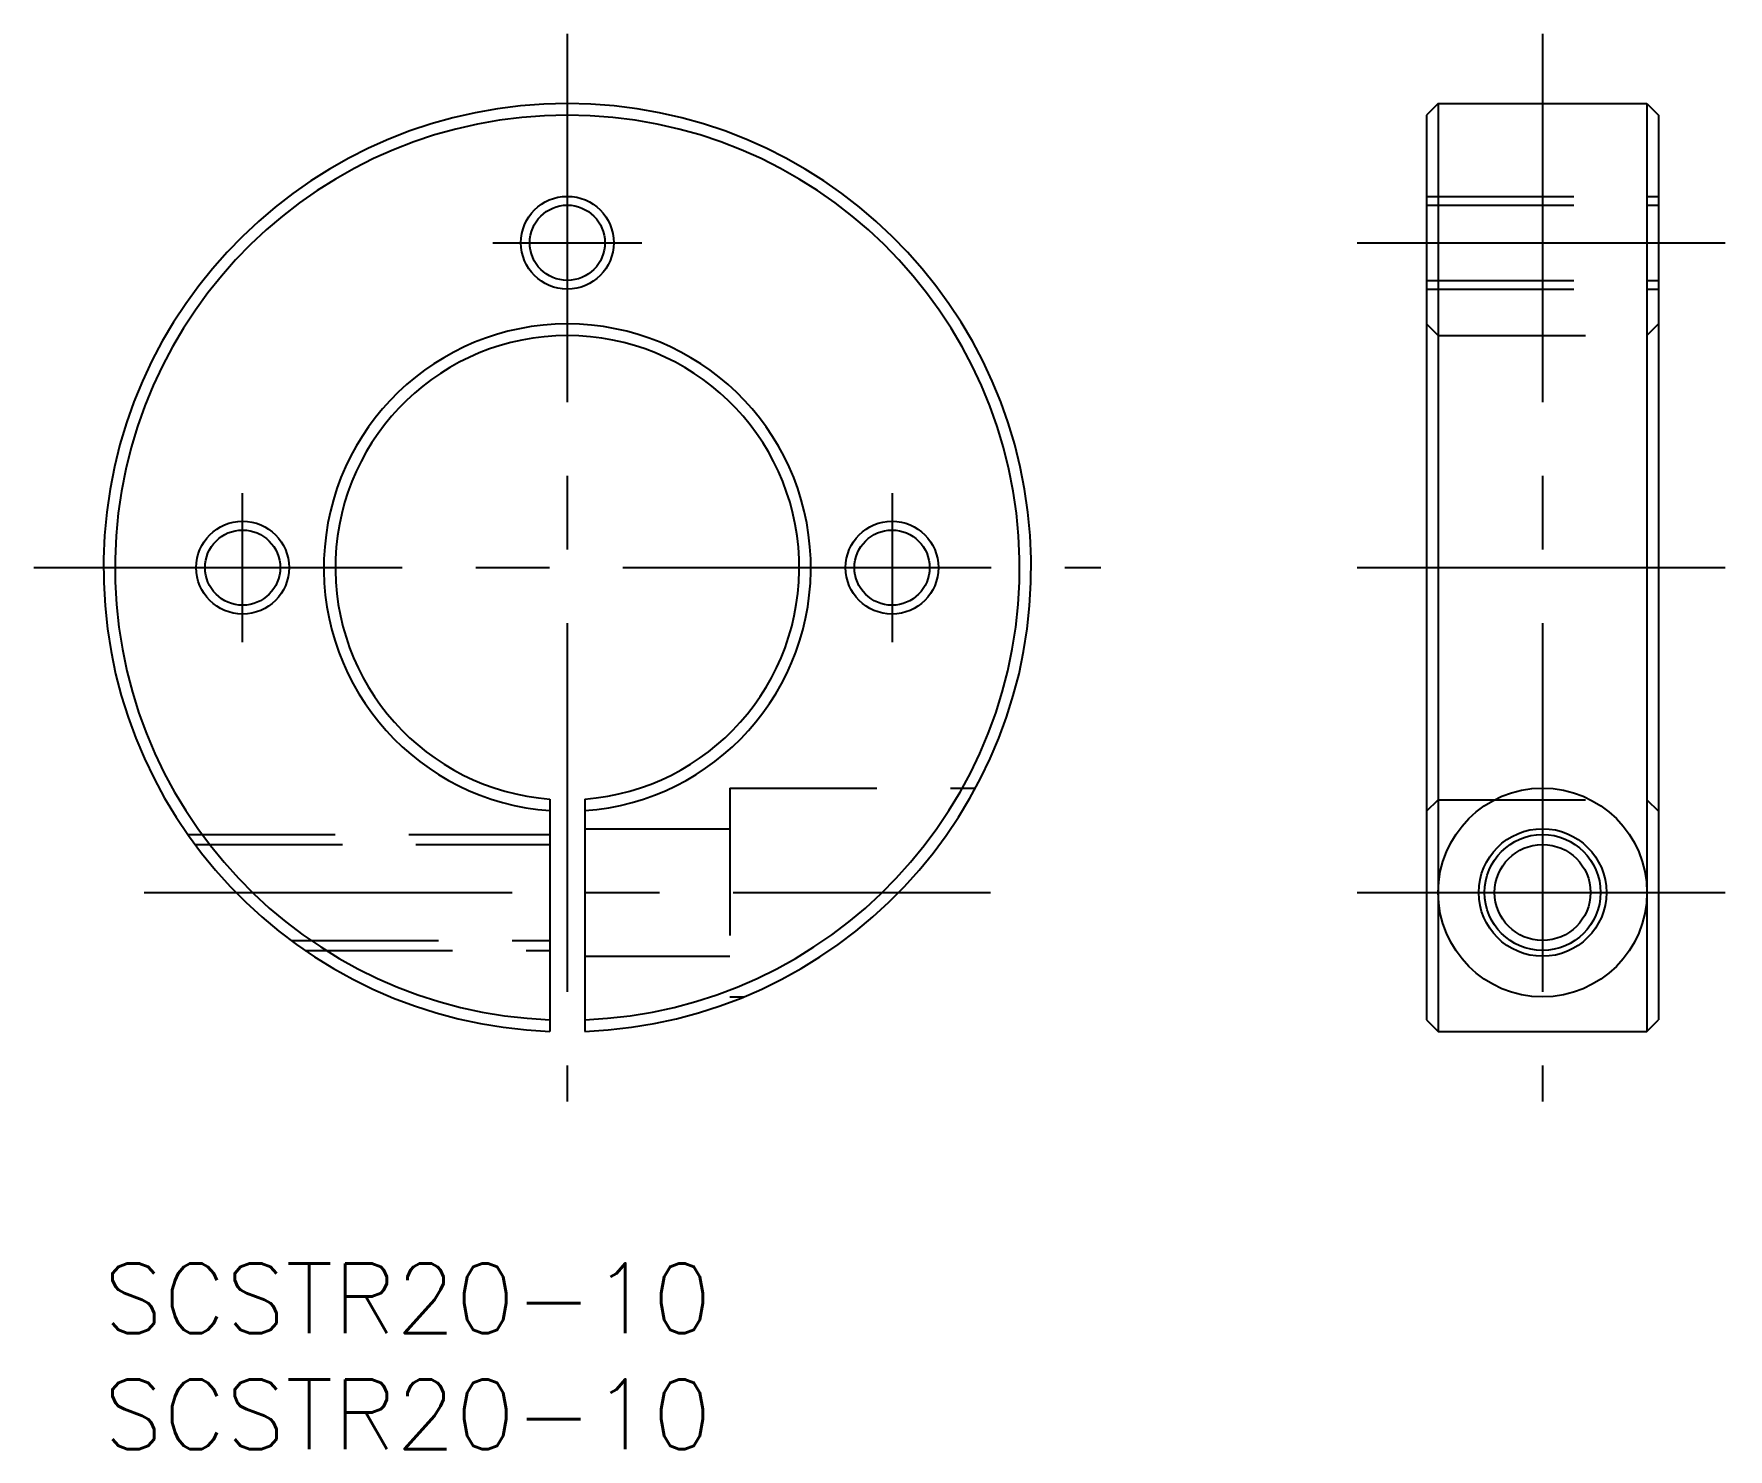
# Model space of a CAD drawing. Extents: x -3 to 70, y -8 to 53.
import ezdxf

# ---------------------------------------------------------------- set-up
doc = ezdxf.new("R2010")
doc.units = 0
doc.header["$LTSCALE"] = 0.5
doc.linetypes.add('CENTER', pattern=[50.8, 31.75, -6.35, 6.35, -6.35])
doc.linetypes.add('DASHED', pattern=[19.05, 12.7, -6.35])
for name, color, linetype in [('MSM_CENTER', 1, 'CENTER'), ('MSM_CONTINUOUS', 7, 'CONTINUOUS'), ('MSM_DASHED', 4, 'DASHED'), ('MSM_NARROW', 5, 'CONTINUOUS'), ('MSM_PART_NUMBER', 7, 'CONTINUOUS')]:
    doc.layers.add(name, color=color, linetype=linetype)
doc.styles.get("Standard").update_dxf_attribs({"font": 'txt.shx', "height": 3, "bigfont": 'bigfont.shx'})

# ---------------------------------------------------------------- blocks, each defined once
blk = doc.blocks.new('*U3')
at = {"layer": 'MSM_PART_NUMBER'}
blk.add_text('SCSTR20-10', height=3, dxfattribs=at).set_placement((0, -3))
blk = doc.blocks.new('*U4')
at = {"layer": 'MSM_PART_NUMBER'}
blk.add_text('SCSTR20-10', height=3, dxfattribs=at).set_placement((0, -8))

msp = doc.modelspace()

# ---------------------------------------------------------------- linework, layer by layer
at = {"layer": 'MSM_CENTER'}
for p, q in [((20, 52.986), (20, 6.986)), ((62.049, 52.986), (62.049, 6.986)), ((16.794, 43.986), (23.206, 43.986)), ((54.049, 43.986), (70.049, 43.986)), ((6, 26.78), (6, 33.192)), ((34, 33.192), (34, 26.78)), ((-3, 29.986), (43, 29.986)), ((54.049, 29.986), (70.049, 29.986)), ((1.752, 15.986), (38.248, 15.986)), ((54.049, 15.986), (70.049, 15.986))]:
    msp.add_line(p, q, dxfattribs=at)
at = {"layer": 'MSM_CONTINUOUS'}
for p, q in [((57.549, 49.986), (57.049, 49.486)), ((57.549, 49.986), (57.549, 10)), ((57.549, 49.986), (66.549, 49.986)), ((66.549, 49.986), (66.549, 10)), ((66.549, 49.986), (67.049, 49.486)), ((57.049, 49.486), (57.049, 10.5)), ((67.049, 49.486), (67.049, 10.5)), ((67.049, 39.736), (67.049, 39.736)), ((19.25, 20.014), (19.25, 10)), ((20.75, 20.014), (20.75, 10)), ((57.049, 10.5), (57.549, 10)), ((66.549, 10), (67.049, 10.5)), ((57.549, 10), (66.549, 10))]:
    msp.add_line(p, q, dxfattribs=at)
for centre, radius in [((20, 43.986), 1.621), ((6, 29.986), 1.621), ((34, 29.986), 1.621), ((62.049, 15.986), 4.5), ((62.049, 15.986), 2.75), ((62.049, 15.986), 2.067)]:
    msp.add_circle(centre, radius, dxfattribs=at)
for radius, start, end in [(20, 272.1491, 267.8509), (19.5, 272.20423, 267.79577), (10.5, 274.09604, 265.90396), (10, 274.30122, 265.69878)]:
    msp.add_arc((20, 29.986), radius, start, end, dxfattribs=at)
at = {"layer": 'MSM_DASHED'}
for p, q in [((57.049, 45.986), (67.049, 45.986)), ((57.049, 45.607), (67.049, 45.607)), ((57.049, 42.365), (67.049, 42.365)), ((57.049, 41.986), (67.049, 41.986)), ((57.549, 39.986), (57.049, 40.486)), ((67.049, 40.486), (66.549, 39.986)), ((57.549, 39.986), (66.549, 39.986)), ((27, 20.486), (27, 11.486)), ((27, 20.486), (37.6, 20.486)), ((57.049, 19.486), (57.549, 19.986)), ((57.549, 19.986), (66.549, 19.986)), ((66.549, 19.986), (67.049, 19.486)), ((3.637, 18.486), (19.25, 18.486)), ((20.75, 18.736), (27, 18.736)), ((3.95, 18.053), (19.25, 18.053)), ((8.09, 13.919), (19.25, 13.919)), ((8.697, 13.486), (19.25, 13.486)), ((20.75, 13.236), (27, 13.236)), ((27, 11.486), (27.599, 11.486))]:
    msp.add_line(p, q, dxfattribs=at)
at = {"layer": 'MSM_NARROW'}
for centre, radius in [((20, 43.986), 2), ((6, 29.986), 2), ((34, 29.986), 2), ((62.049, 15.986), 2.5)]:
    msp.add_circle(centre, radius, dxfattribs=at)

# ---------------------------------------------------------------- block references
at = {"layer": 'MSM_CONTINUOUS'}
for name in ['*U3', '*U4']:
    msp.add_blockref(name, (0, 0), dxfattribs=at)

doc.saveas('drawing.dxf')
